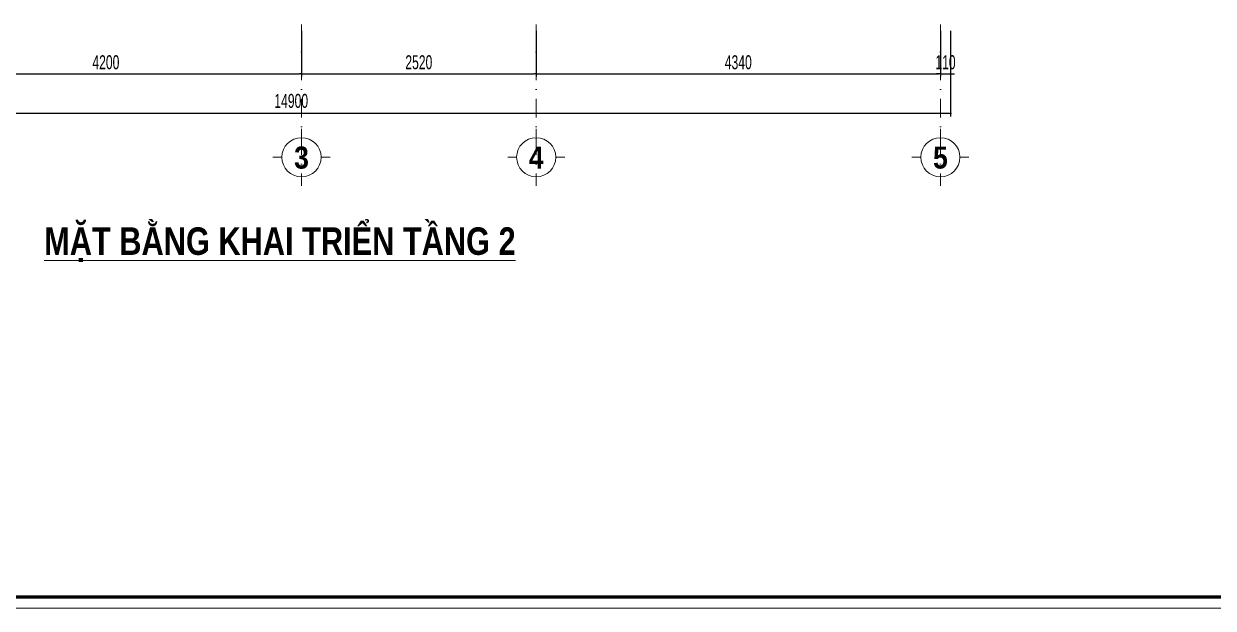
# Model space of a CAD drawing. Header units: millimetres. Extents: x 2565303 to 2664360, y -865723 to -262051.
# Drawn here: x 2638378 to 2651148, y -469725 to -463448 of the extents above; entities that cross this region are included whole.
import ezdxf
from ezdxf.enums import TextEntityAlignment as Align

# ---------------------------------------------------------------- set-up
doc = ezdxf.new("R2010")
doc.units = ezdxf.units.MM
doc.header["$LTSCALE"] = 10
doc.header["$MEASUREMENT"] = 0
doc.linetypes.add('DASHDOT', pattern=[1, 0.5, -0.25, 0, -0.25])
doc.layers.get('0').update_dxf_attribs({"linetype": 'CONTINUOUS'})
doc.layers.get('DEFPOINTS').update_dxf_attribs({"color": 10, "linetype": 'CONTINUOUS'})
for name, color, linetype, lineweight in [('-thay1', 7, 'CONTINUOUS', 18), ('LC Dim', 8, 'CONTINUOUS', 13), ('LC ISO', 153, 'CONTINUOUS', 13), ('LC Net manh', 250, 'CONTINUOUS', 5), ('LC Net truc', 134, 'DASHDOT', 5), ('LC Text1', 20, 'CONTINUOUS', 13), ('LC Text2', 7, 'CONTINUOUS', 13)]:
    doc.layers.add(name, color=color, linetype=linetype, lineweight=lineweight)
doc.layers.add('Khungten_LCDI', color=7, linetype='CONTINUOUS')
doc.layers.add('M3', color=3, linetype='CONTINUOUS')
doc.styles.add('HOATBIF', font='hoatbif.shx', dxfattribs={"width": 0.65})
doc.styles.add('Khungten', font='', dxfattribs={"width": 0.9, "height": 5000})
doc.styles.add('LC 1', font='')
doc.styles.add('LC3', font='', dxfattribs={"width": 0.8})
doc.styles.add('Title', font='', dxfattribs={"width": 0.8})
doc.styles.get('Khungten').set_extended_font_data('.VnAvantH')
doc.styles.get('LC 1').set_extended_font_data('.VnAvantH', bold=True)
doc.styles.get('LC3').set_extended_font_data('.VnArialH', bold=True)
doc.styles.get('Title').set_extended_font_data('.VnBlackH')
doc.dimstyles.new('1-100 (1-60)', dxfattribs={"dimscale": 60, "dimtxt": 2.5, "dimasz": 0.35, "dimexe": 0.5, "dimexo": 0, "dimgap": 0.8, "dimtad": 1, "dimdec": 0, "dimzin": 0, "dimdsep": 46, "dimtxsty": 'HOATBIF', "dimblk1": 'DOT', "dimblk2": 'DOT', "dimsah": 1, "dimcen": -1, "dimdle": 1, "dimclrd": 256, "dimclre": 256, "dimclrt": 4, "dimadec": 3, "dimazin": 2, "dimtfac": 0.333333, "dimtdec": 0, "dimtix": 1, "dimtmove": 2, "dimatfit": 3, "dimldrblk": 'DOT', "dimfxl": 1, "dimtvp": 0.833333, "dimtolj": 1, "dimtzin": 0, "dimarcsym": 0})

# ---------------------------------------------------------------- blocks, each defined once
blk = doc.blocks.new('DOT')
at = {"layer": 'M3', "color": 0, "linetype": 'ByBlock'}
blk.add_line((-0.5, 0), (-1, 0), dxfattribs=at)
at = {"layer": 'M3', "color": 0, "linetype": 'ByBlock', "const_width": 0.5}
blk.add_lwpolyline([(-0.25, 0, 1), (0.25, 0, 1)], format="xyb", close=True, dxfattribs=at)
blk = doc.blocks.new('*D344')
at = {"layer": 'DEFPOINTS', "color": 0, "transparency": 16777216}
for p in [(2637159, -463525), (2641359, -463525), (2641359, -463985)]:
    blk.add_point(p, dxfattribs=at)
at = {"layer": 'LC Dim', "lineweight": -2, "transparency": 16777216}
for p, q in [((2637159, -463525), (2637159, -464015)), ((2641359, -463525), (2641359, -464015)), ((2637180, -463985), (2641338, -463985))]:
    blk.add_line(p, q, dxfattribs=at)
at = {"layer": 'LC Dim', "lineweight": -2, "transparency": 16777216, "xscale": 21, "yscale": 21, "zscale": 21, "rotation": 180}
blk.add_blockref('DOT', (2637159, -463985), dxfattribs=at)
at = {"layer": 'LC Dim', "lineweight": -2, "transparency": 16777216, "xscale": 21, "yscale": 21, "zscale": 21}
blk.add_blockref('DOT', (2641359, -463985), dxfattribs=at)
at = {"layer": 'LC Dim', "color": 4, "transparency": 16777216, "insert": (2639259, -463862), "char_height": 150, "attachment_point": 5, "style": 'HOATBIF'}
blk.add_mtext('\\A1;4200', dxfattribs=at)
blk = doc.blocks.new('*D345')
at = {"layer": 'DEFPOINTS', "color": 0, "transparency": 16777216}
for p in [(2641359, -463525), (2643879, -463525), (2643879, -463985)]:
    blk.add_point(p, dxfattribs=at)
at = {"layer": 'LC Dim', "lineweight": -2, "transparency": 16777216}
for p, q in [((2641359, -463525), (2641359, -464015)), ((2643879, -463525), (2643879, -464015)), ((2641380, -463985), (2643858, -463985))]:
    blk.add_line(p, q, dxfattribs=at)
at = {"layer": 'LC Dim', "lineweight": -2, "transparency": 16777216, "xscale": 21, "yscale": 21, "zscale": 21, "rotation": 180}
blk.add_blockref('DOT', (2641359, -463985), dxfattribs=at)
at = {"layer": 'LC Dim', "lineweight": -2, "transparency": 16777216, "xscale": 21, "yscale": 21, "zscale": 21}
blk.add_blockref('DOT', (2643879, -463985), dxfattribs=at)
at = {"layer": 'LC Dim', "color": 4, "transparency": 16777216, "insert": (2642619, -463862), "char_height": 150, "attachment_point": 5, "style": 'HOATBIF'}
blk.add_mtext('\\A1;2520', dxfattribs=at)
blk = doc.blocks.new('*D346')
at = {"layer": 'DEFPOINTS', "color": 0, "transparency": 16777216}
for p in [(2643879, -463525), (2648219, -463525), (2648219, -463985)]:
    blk.add_point(p, dxfattribs=at)
at = {"layer": 'LC Dim', "lineweight": -2, "transparency": 16777216}
for p, q in [((2643879, -463525), (2643879, -464015)), ((2648219, -463525), (2648219, -464015)), ((2643900, -463985), (2648198, -463985))]:
    blk.add_line(p, q, dxfattribs=at)
at = {"layer": 'LC Dim', "lineweight": -2, "transparency": 16777216, "xscale": 21, "yscale": 21, "zscale": 21, "rotation": 180}
blk.add_blockref('DOT', (2643879, -463985), dxfattribs=at)
at = {"layer": 'LC Dim', "lineweight": -2, "transparency": 16777216, "xscale": 21, "yscale": 21, "zscale": 21}
blk.add_blockref('DOT', (2648219, -463985), dxfattribs=at)
at = {"layer": 'LC Dim', "color": 4, "transparency": 16777216, "insert": (2646049, -463862), "char_height": 150, "attachment_point": 5, "style": 'HOATBIF'}
blk.add_mtext('\\A1;4340', dxfattribs=at)
blk = doc.blocks.new('*D347')
at = {"layer": 'DEFPOINTS', "color": 0, "transparency": 16777216}
for p in [(2648219, -463525), (2648329, -463525), (2648329, -463985)]:
    blk.add_point(p, dxfattribs=at)
at = {"layer": 'LC Dim', "lineweight": -2, "transparency": 16777216}
for p, q in [((2648219, -463525), (2648219, -464015)), ((2648329, -463525), (2648329, -464015)), ((2648198, -463985), (2648177, -463985)), ((2648219, -463985), (2648329, -463985)), ((2648350, -463985), (2648371, -463985))]:
    blk.add_line(p, q, dxfattribs=at)
at = {"layer": 'LC Dim', "lineweight": -2, "transparency": 16777216, "xscale": 21, "yscale": 21, "zscale": 21}
blk.add_blockref('DOT', (2648219, -463985), dxfattribs=at)
at = {"layer": 'LC Dim', "lineweight": -2, "transparency": 16777216, "xscale": 21, "yscale": 21, "zscale": 21, "rotation": 180}
blk.add_blockref('DOT', (2648329, -463985), dxfattribs=at)
at = {"layer": 'LC Dim', "color": 4, "transparency": 16777216, "insert": (2648274, -463862), "char_height": 150, "attachment_point": 5, "style": 'HOATBIF'}
blk.add_mtext('\\A1;110', dxfattribs=at)
blk = doc.blocks.new('*D348')
at = {"layer": 'DEFPOINTS', "color": 0, "transparency": 16777216}
for p in [(2633429, -463525), (2648329, -463525), (2633429, -464412)]:
    blk.add_point(p, dxfattribs=at)
at = {"layer": 'LC Dim', "lineweight": -2, "transparency": 16777216}
for p, q in [((2633429, -463525), (2633429, -464442)), ((2648329, -463525), (2648329, -464442)), ((2648308, -464412), (2633450, -464412))]:
    blk.add_line(p, q, dxfattribs=at)
at = {"layer": 'LC Dim', "lineweight": -2, "transparency": 16777216, "xscale": 21, "yscale": 21, "zscale": 21, "rotation": 180}
blk.add_blockref('DOT', (2633429, -464412), dxfattribs=at)
at = {"layer": 'LC Dim', "lineweight": -2, "transparency": 16777216, "xscale": 21, "yscale": 21, "zscale": 21}
blk.add_blockref('DOT', (2648329, -464412), dxfattribs=at)
at = {"layer": 'LC Dim', "color": 4, "transparency": 16777216, "insert": (2641249, -464277), "char_height": 150, "attachment_point": 5, "style": 'HOATBIF'}
blk.add_mtext('\\A1;14900', dxfattribs=at)
blk = doc.blocks.new('lcdi fix')
at = {"layer": 'DEFPOINTS', "lineweight": 0}
blk.add_lwpolyline([(-1200, -14850), (-1200, 14850), (40800, 14850), (40800, -14850)], close=True, dxfattribs=at)
at = {"layer": 'Khungten_LCDI', "color": 5, "lineweight": 60}
blk.add_lwpolyline([(0, -14650), (0, 14650), (40600, 14650), (40600, -14650)], close=True, dxfattribs=at)
at = {"color": 7, "style": 'Khungten', "width": 0.8}
for tag, p in [('REVISION', (39499, -10746)), ('NGAYHT', (39546, -11609))]:
    blk.add_attdef(tag, text='', height=200, dxfattribs=at).set_placement(p, align=Align.CENTER)
at = {"layer": 'LC Text1', "style": 'Title', "width": 1.485915}
for tag, p, p2 in [('TENBANVE1', (36913, -8886), (40339, -8886)), ('TENBANVE2', (36913, -9562), (40339, -9562))]:
    blk.add_attdef(tag, text='', height=250, dxfattribs=at).set_placement(p, p2, align=Align.FIT)
at = {"layer": 'LC Text1', "style": 'Title', "width": 0.7}
blk.add_attdef('SOBANVE', text='', height=250, dxfattribs=at).set_placement((39562, -13896), align=Align.CENTER)
blk = doc.blocks.new('TIEUDE1')
at = {"layer": 'LC Text2', "color": 7, "style": 'LC 1'}
blk.add_attdef('TIªU§Ò', text='', height=5, dxfattribs=at).set_placement((0, 0), align=Align.BOTTOM_CENTER)
blk.add_attdef('TL', text='', height=3, dxfattribs=at).set_placement((0, -2), align=Align.TOP_CENTER)
blk = doc.blocks.new('TTRUC')
at = {"layer": 'LC ISO'}
for p, q in [((0, 6.95), (0, 10.13)), ((-6.95, 0), (-10.13, 0)), ((6.95, 0), (10.13, 0)), ((0, -6.95), (0, -10.13))]:
    blk.add_line(p, q, dxfattribs=at)
at = {"layer": 'LC Net manh'}
blk.add_circle((0, 0), 6.95, dxfattribs=at)

msp = doc.modelspace()

# ---------------------------------------------------------------- linework, layer by layer
at = {"layer": 'LC Net truc', "ltscale": 40}
for p, q in [((2641359.4, -457052.9), (2641359.4, -465180.2)), ((2643879.4, -457052.9), (2643879.4, -465180.2)), ((2648219.4, -457052.9), (2648219.4, -465180.2))]:
    msp.add_line(p, q, dxfattribs=at)

# ---------------------------------------------------------------- block references
at = {"layer": '-thay1', "xscale": 0.6000000155618181, "yscale": 0.6000000155618181, "zscale": 0.6000000155618181}
msp.add_blockref('lcdi fix', (2629992, -460815.2), dxfattribs=at)
at = {"layer": 'LC ISO', "xscale": 30.23532588053422, "yscale": 30.23532588053422, "zscale": 30.23532588053422}
for p in [(2641359.4, -464881.4), (2643879.4, -464881.4), (2648219.4, -464881.4)]:
    msp.add_blockref('TTRUC', p, dxfattribs=at)
at = {"layer": 'LC Text2'}
ref = msp.add_blockref('TIEUDE1', (2641127.6, -466018.7), dxfattribs=dict(at, xscale=60, yscale=60, zscale=60))
ref.add_attrib('TIªU§Ò', '%%UmÆt b»ng khai triÓn tÇng 2', dxfattribs={"color": 7, "height": 295.465, "style": 'LC3', "width": 0.8}).set_placement((2641127.6, -466018.7), align=Align.BOTTOM_CENTER)

# ---------------------------------------------------------------- texts
at = {"layer": 'LC Text1', "ltscale": 0.2, "style": 'LC 1', "width": 0.9}
for s, p in [('3', (2641359.4, -465074)), ('4', (2643879.4, -465074)), ('5', (2648219.4, -465074))]:
    msp.add_text(s, height=236.7, dxfattribs=at).set_placement(p, align=Align.BOTTOM_CENTER)

# ---------------------------------------------------------------- dimensions: what is measured, and where the dimension line sits
at = {"layer": 'LC Dim'}
dim = msp.add_linear_dim(base=(2633429.4, -464412.2), p1=(2648329.4, -463525.3), p2=(2633429.4, -463525.3), dimstyle='1-100 (1-60)', dxfattribs=at)
dim.commit()
dim.dimension.update_dxf_attribs({"geometry": '*D348', "text_midpoint": (2641249.4, -464276.7), "dimtype": 160})
for base, p1, p2, picture, middle in [((2641359.4, -463985.1), (2637159.4, -463525.3), (2641359.4, -463525.3), '*D344', (2639259.4, -463862.1)), ((2643879.4, -463985.1), (2641359.4, -463525.3), (2643879.4, -463525.3), '*D345', (2642619.4, -463862.1)), ((2648219.4, -463985.1), (2643879.4, -463525.3), (2648219.4, -463525.3), '*D346', (2646049.4, -463862.1)), ((2648329.4, -463985.1), (2648219.4, -463525.3), (2648329.4, -463525.3), '*D347', (2648274.4, -463862.1))]:
    dim = msp.add_linear_dim(base=base, p1=p1, p2=p2, dimstyle='1-100 (1-60)', dxfattribs=at)
    dim.commit()
    dim.dimension.update_dxf_attribs({"geometry": picture, "text_midpoint": middle})

doc.saveas('drawing.dxf')
